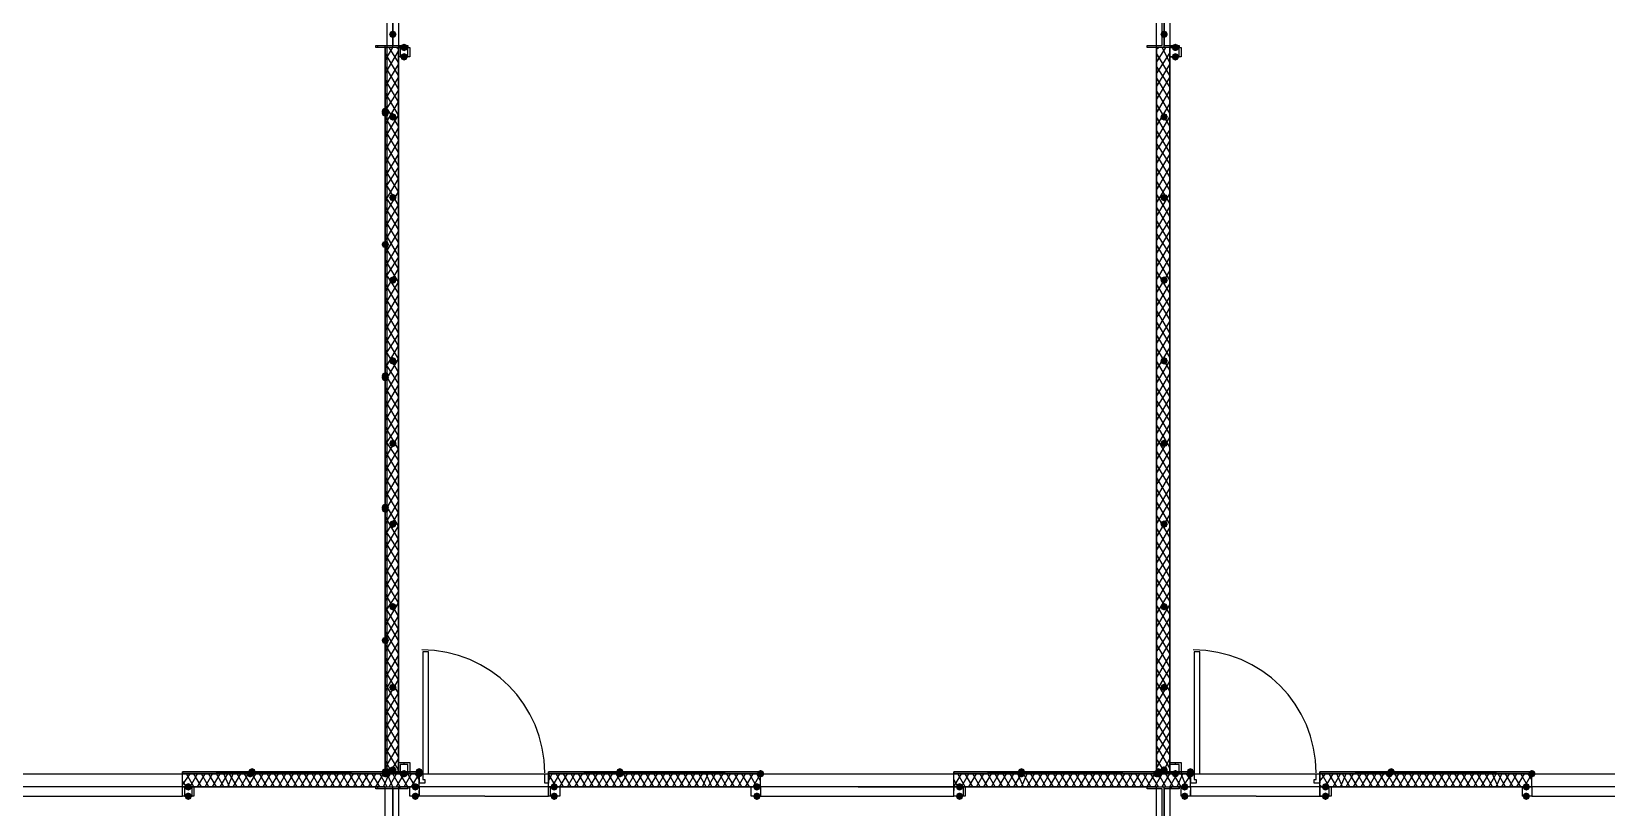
# Model space of a CAD drawing. Header units: millimetres. Extents: x 0 to 420, y 0 to 297.
# Drawn here: x 265.15 to 300.68, y 185.5 to 203.01 of the extents above; entities that cross this region are included whole.
import ezdxf

# ---------------------------------------------------------------- set-up
doc = ezdxf.new("R2010")
doc.units = ezdxf.units.MM
doc.layers.get('0').update_dxf_attribs({"linetype": 'CONTINUOUS'})

msp = doc.modelspace()

# ---------------------------------------------------------------- hatches: boundary and pattern name
at = {"true_color": 0x000007}
for points in [[(273.388667, 202.946), (273.363796, 202.886204), (273.304, 202.861333), (273.244204, 202.886204), (273.219333, 202.946), (273.244204, 203.005796), (273.304, 203.030667), (273.363796, 203.005796)], [(290.787667, 202.946), (290.762796, 202.886204), (290.703, 202.861333), (290.643204, 202.886204), (290.618333, 202.946), (290.643204, 203.005796), (290.703, 203.030667), (290.762796, 203.005796)], [(273.642667, 202.649667), (273.617796, 202.589871), (273.558, 202.565), (273.498204, 202.589871), (273.473333, 202.649667), (273.498204, 202.709462), (273.558, 202.734333), (273.617796, 202.709463)], [(273.642667, 202.438), (273.617796, 202.378204), (273.558, 202.353333), (273.498204, 202.378204), (273.473333, 202.438), (273.498204, 202.497796), (273.558, 202.522667), (273.617796, 202.497796)], [(291.041667, 202.649667), (291.016796, 202.589871), (290.957, 202.565), (290.897204, 202.589871), (290.872333, 202.649667), (290.897204, 202.709462), (290.957, 202.734333), (291.016796, 202.709463)], [(291.041667, 202.438), (291.016796, 202.378204), (290.957, 202.353333), (290.897204, 202.378204), (290.872333, 202.438), (290.897204, 202.497796), (290.957, 202.522667), (291.016796, 202.497796)], [(273.388667, 201.083333), (273.363796, 201.023537), (273.304, 200.998667), (273.244204, 201.023537), (273.219333, 201.083333), (273.244204, 201.143129), (273.304, 201.168), (273.363796, 201.143129)], [(290.787667, 201.083333), (290.762796, 201.023537), (290.703, 200.998667), (290.643204, 201.023537), (290.618333, 201.083333), (290.643204, 201.143129), (290.703, 201.168), (290.762796, 201.143129)], [(273.388667, 199.263), (273.363796, 199.203204), (273.304, 199.178333), (273.244204, 199.203204), (273.219333, 199.263), (273.244204, 199.322796), (273.304, 199.347667), (273.363796, 199.322796)], [(290.787667, 199.263), (290.762796, 199.203204), (290.703, 199.178333), (290.643204, 199.203204), (290.618333, 199.263), (290.643204, 199.322796), (290.703, 199.347667), (290.762796, 199.322796)], [(273.388667, 197.400333), (273.363796, 197.340537), (273.304, 197.315667), (273.244204, 197.340537), (273.219333, 197.400333), (273.244204, 197.460129), (273.304, 197.485), (273.363796, 197.460129)], [(290.787667, 197.400333), (290.762796, 197.340537), (290.703, 197.315667), (290.643204, 197.340537), (290.618333, 197.400333), (290.643204, 197.460129), (290.703, 197.485), (290.762796, 197.460129)], [(273.388667, 195.58), (273.363796, 195.520204), (273.304, 195.495333), (273.244204, 195.520204), (273.219333, 195.58), (273.244204, 195.639796), (273.304, 195.664667), (273.363796, 195.639796)], [(290.787667, 195.58), (290.762796, 195.520204), (290.703, 195.495333), (290.643204, 195.520204), (290.618333, 195.58), (290.643204, 195.639796), (290.703, 195.664667), (290.762796, 195.639796)], [(273.388667, 193.717333), (273.363796, 193.657537), (273.304, 193.632667), (273.244204, 193.657537), (273.219333, 193.717333), (273.244204, 193.777129), (273.304, 193.802), (273.363796, 193.777129)], [(290.787667, 193.717333), (290.762796, 193.657537), (290.703, 193.632667), (290.643204, 193.657537), (290.618333, 193.717333), (290.643204, 193.777129), (290.703, 193.802), (290.762796, 193.777129)], [(273.388667, 191.897), (273.363796, 191.837204), (273.304, 191.812333), (273.244204, 191.837204), (273.219333, 191.897), (273.244204, 191.956796), (273.304, 191.981667), (273.363796, 191.956796)], [(290.787667, 191.897), (290.762796, 191.837204), (290.703, 191.812333), (290.643204, 191.837204), (290.618333, 191.897), (290.643204, 191.956796), (290.703, 191.981667), (290.762796, 191.956796)], [(273.388667, 190.034333), (273.363796, 189.974538), (273.304, 189.949667), (273.244204, 189.974538), (273.219333, 190.034333), (273.244204, 190.094129), (273.304, 190.119), (273.363796, 190.094129)], [(290.787667, 190.034333), (290.762796, 189.974538), (290.703, 189.949667), (290.643204, 189.974538), (290.618333, 190.034333), (290.643204, 190.094129), (290.703, 190.119), (290.762796, 190.094129)], [(273.388667, 188.214), (273.363796, 188.154204), (273.304, 188.129333), (273.244204, 188.154204), (273.219333, 188.214), (273.244204, 188.273796), (273.304, 188.298667), (273.363796, 188.273796)], [(290.787667, 188.214), (290.762796, 188.154204), (290.703, 188.129333), (290.643204, 188.154204), (290.618333, 188.214), (290.643204, 188.273796), (290.703, 188.298667), (290.762796, 188.273796)], [(273.388667, 186.351333), (273.363796, 186.291537), (273.304, 186.266667), (273.244204, 186.291537), (273.219333, 186.351333), (273.244204, 186.411129), (273.304, 186.436), (273.363796, 186.411129)], [(273.642667, 186.266667), (273.617796, 186.206871), (273.558, 186.182), (273.498204, 186.206871), (273.473333, 186.266667), (273.498204, 186.326462), (273.558, 186.351333), (273.617796, 186.326463)], [(290.787667, 186.351333), (290.762796, 186.291537), (290.703, 186.266667), (290.643204, 186.291537), (290.618333, 186.351333), (290.643204, 186.411129), (290.703, 186.436), (290.762796, 186.411129)], [(291.041667, 186.266667), (291.016796, 186.206871), (290.957, 186.182), (290.897204, 186.206871), (290.872333, 186.266667), (290.897204, 186.326462), (290.957, 186.351333), (291.016796, 186.326463)], [(268.774333, 185.970333), (268.749462, 185.910537), (268.689667, 185.885667), (268.629871, 185.910537), (268.605, 185.970333), (268.629871, 186.030129), (268.689667, 186.055), (268.749462, 186.030129)], [(268.774333, 185.758667), (268.749462, 185.698871), (268.689667, 185.674), (268.629871, 185.698871), (268.605, 185.758667), (268.629871, 185.818462), (268.689667, 185.843333), (268.749462, 185.818463)], [(273.896667, 185.970333), (273.871796, 185.910537), (273.812, 185.885667), (273.752204, 185.910537), (273.727333, 185.970333), (273.752204, 186.030129), (273.812, 186.055), (273.871796, 186.030129)], [(273.896667, 185.758667), (273.871796, 185.698871), (273.812, 185.674), (273.752204, 185.698871), (273.727333, 185.758667), (273.752204, 185.818462), (273.812, 185.843333), (273.871796, 185.818463)], [(277.029333, 185.970333), (277.004462, 185.910537), (276.944667, 185.885667), (276.884871, 185.910537), (276.86, 185.970333), (276.884871, 186.030129), (276.944667, 186.055), (277.004462, 186.030129)], [(277.029333, 185.758667), (277.004462, 185.698871), (276.944667, 185.674), (276.884871, 185.698871), (276.86, 185.758667), (276.884871, 185.818462), (276.944667, 185.843333), (277.004462, 185.818463)], [(281.601333, 185.970333), (281.576462, 185.910537), (281.516667, 185.885667), (281.456871, 185.910537), (281.432, 185.970333), (281.456871, 186.030129), (281.516667, 186.055), (281.576462, 186.030129)], [(281.601333, 185.758667), (281.576462, 185.698871), (281.516667, 185.674), (281.456871, 185.698871), (281.432, 185.758667), (281.456871, 185.818462), (281.516667, 185.843333), (281.576462, 185.818463)], [(286.173333, 185.970333), (286.148462, 185.910537), (286.088667, 185.885667), (286.028871, 185.910537), (286.004, 185.970333), (286.028871, 186.030129), (286.088667, 186.055), (286.148462, 186.030129)], [(286.173333, 185.758667), (286.148462, 185.698871), (286.088667, 185.674), (286.028871, 185.698871), (286.004, 185.758667), (286.028871, 185.818462), (286.088667, 185.843333), (286.148462, 185.818463)], [(291.253333, 185.970333), (291.228462, 185.910537), (291.168667, 185.885667), (291.108871, 185.910537), (291.084, 185.970333), (291.108871, 186.030129), (291.168667, 186.055), (291.228462, 186.030129)], [(291.253333, 185.758667), (291.228462, 185.698871), (291.168667, 185.674), (291.108871, 185.698871), (291.084, 185.758667), (291.108871, 185.818462), (291.168667, 185.843333), (291.228462, 185.818463)], [(294.428333, 185.970333), (294.403462, 185.910537), (294.343667, 185.885667), (294.283871, 185.910537), (294.259, 185.970333), (294.283871, 186.030129), (294.343667, 186.055), (294.403462, 186.030129)], [(294.428333, 185.758667), (294.403462, 185.698871), (294.343667, 185.674), (294.283871, 185.698871), (294.259, 185.758667), (294.283871, 185.818462), (294.343667, 185.843333), (294.403462, 185.818463)], [(298.958, 185.970333), (298.933129, 185.910537), (298.873333, 185.885667), (298.813538, 185.910537), (298.788667, 185.970333), (298.813537, 186.030129), (298.873333, 186.055), (298.933129, 186.030129)], [(298.958, 185.758667), (298.933129, 185.698871), (298.873333, 185.674), (298.813538, 185.698871), (298.788667, 185.758667), (298.813537, 185.818462), (298.873333, 185.843333), (298.933129, 185.818463)]]:
    msp.add_hatch(color=0, dxfattribs=at).paths.add_polyline_path(points, flags=0)
h = msp.add_hatch(color=0, dxfattribs=at)
h.paths.add_polyline_path([(273.134667, 202.649667), (273.134667, 186.309)], flags=0)
h.paths.add_polyline_path([(273.134667, 186.309), (273.134667, 202.649667)], flags=0)
at = {"true_color": 0x0000fe}
for points in [[(273.219333, 201.210333), (273.194462, 201.150537), (273.134667, 201.125667), (273.074871, 201.150537), (273.05, 201.210333), (273.074871, 201.270129), (273.134667, 201.295), (273.194462, 201.270129)], [(273.219333, 201.168), (273.194462, 201.108204), (273.134667, 201.083333), (273.074871, 201.108204), (273.05, 201.168), (273.074871, 201.227796), (273.134667, 201.252667), (273.194462, 201.227796)], [(273.219333, 198.204667), (273.194462, 198.144871), (273.134667, 198.12), (273.074871, 198.144871), (273.05, 198.204667), (273.074871, 198.264462), (273.134667, 198.289333), (273.194462, 198.264463)], [(273.219333, 198.204667), (273.194462, 198.144871), (273.134667, 198.12), (273.074871, 198.144871), (273.05, 198.204667), (273.074871, 198.264462), (273.134667, 198.289333), (273.194462, 198.264463)], [(273.219333, 195.241333), (273.194462, 195.181537), (273.134667, 195.156667), (273.074871, 195.181537), (273.05, 195.241333), (273.074871, 195.301129), (273.134667, 195.326), (273.194462, 195.301129)], [(273.219333, 195.199), (273.194462, 195.139204), (273.134667, 195.114333), (273.074871, 195.139204), (273.05, 195.199), (273.074871, 195.258796), (273.134667, 195.283667), (273.194462, 195.258796)], [(273.219333, 192.278), (273.194462, 192.218204), (273.134667, 192.193333), (273.074871, 192.218204), (273.05, 192.278), (273.074871, 192.337796), (273.134667, 192.362667), (273.194462, 192.337796)], [(273.219333, 192.235667), (273.194462, 192.175871), (273.134667, 192.151), (273.074871, 192.175871), (273.05, 192.235667), (273.074871, 192.295462), (273.134667, 192.320333), (273.194462, 192.295463)], [(273.219333, 189.272333), (273.194462, 189.212537), (273.134667, 189.187667), (273.074871, 189.212537), (273.05, 189.272333), (273.074871, 189.332129), (273.134667, 189.357), (273.194462, 189.332129)], [(273.219333, 189.272333), (273.194462, 189.212537), (273.134667, 189.187667), (273.074871, 189.212537), (273.05, 189.272333), (273.074871, 189.332129), (273.134667, 189.357), (273.194462, 189.332129)], [(270.171333, 186.266667), (270.146462, 186.206871), (270.086667, 186.182), (270.026871, 186.206871), (270.002, 186.266667), (270.026871, 186.326462), (270.086667, 186.351333), (270.146462, 186.326463)], [(270.213667, 186.309), (270.188796, 186.249204), (270.129, 186.224333), (270.069204, 186.249204), (270.044333, 186.309), (270.069204, 186.368796), (270.129, 186.393667), (270.188796, 186.368796)], [(273.219333, 186.309), (273.194462, 186.249204), (273.134667, 186.224333), (273.074871, 186.249204), (273.05, 186.309), (273.074871, 186.368796), (273.134667, 186.393667), (273.194462, 186.368796)], [(273.219333, 186.266667), (273.194462, 186.206871), (273.134667, 186.182), (273.074871, 186.206871), (273.05, 186.266667), (273.074871, 186.326462), (273.134667, 186.351333), (273.194462, 186.326463)], [(273.219333, 186.266667), (273.194462, 186.206871), (273.134667, 186.182), (273.074871, 186.206871), (273.05, 186.266667), (273.074871, 186.326462), (273.134667, 186.351333), (273.194462, 186.326463)], [(273.261667, 186.309), (273.236796, 186.249204), (273.177, 186.224333), (273.117204, 186.249204), (273.092333, 186.309), (273.117204, 186.368796), (273.177, 186.393667), (273.236796, 186.368796)], [(273.261667, 186.309), (273.236796, 186.249204), (273.177, 186.224333), (273.117204, 186.249204), (273.092333, 186.309), (273.117204, 186.368796), (273.177, 186.393667), (273.236796, 186.368796)], [(273.261667, 186.266667), (273.236796, 186.206871), (273.177, 186.182), (273.117204, 186.206871), (273.092333, 186.266667), (273.117204, 186.326462), (273.177, 186.351333), (273.236796, 186.326463)], [(273.981333, 186.309), (273.956462, 186.249204), (273.896667, 186.224333), (273.836871, 186.249204), (273.812, 186.309), (273.836871, 186.368796), (273.896667, 186.393667), (273.956462, 186.368796)], [(273.981333, 186.266667), (273.956462, 186.206871), (273.896667, 186.182), (273.836871, 186.206871), (273.812, 186.266667), (273.836871, 186.326462), (273.896667, 186.351333), (273.956462, 186.326463)], [(278.511, 186.309), (278.486129, 186.249204), (278.426333, 186.224333), (278.366537, 186.249204), (278.341667, 186.309), (278.366537, 186.368796), (278.426333, 186.393667), (278.486129, 186.368796)], [(278.511, 186.266667), (278.486129, 186.206871), (278.426333, 186.182), (278.366537, 186.206871), (278.341667, 186.266667), (278.366537, 186.326462), (278.426333, 186.351333), (278.486129, 186.326463)], [(281.686, 186.266667), (281.661129, 186.206871), (281.601333, 186.182), (281.541538, 186.206871), (281.516667, 186.266667), (281.541537, 186.326462), (281.601333, 186.351333), (281.661129, 186.326463)], [(281.686, 186.266667), (281.661129, 186.206871), (281.601333, 186.182), (281.541538, 186.206871), (281.516667, 186.266667), (281.541537, 186.326462), (281.601333, 186.351333), (281.661129, 186.326463)], [(287.570333, 186.309), (287.545462, 186.249204), (287.485667, 186.224333), (287.425871, 186.249204), (287.401, 186.309), (287.425871, 186.368796), (287.485667, 186.393667), (287.545462, 186.368796)], [(287.570333, 186.266667), (287.545462, 186.206871), (287.485667, 186.182), (287.425871, 186.206871), (287.401, 186.266667), (287.425871, 186.326462), (287.485667, 186.351333), (287.545462, 186.326463)], [(290.618333, 186.266667), (290.593462, 186.206871), (290.533667, 186.182), (290.473871, 186.206871), (290.449, 186.266667), (290.473871, 186.326462), (290.533667, 186.351333), (290.593462, 186.326463)], [(290.660667, 186.309), (290.635796, 186.249204), (290.576, 186.224333), (290.516204, 186.249204), (290.491333, 186.309), (290.516204, 186.368796), (290.576, 186.393667), (290.635796, 186.368796)], [(290.660667, 186.309), (290.635796, 186.249204), (290.576, 186.224333), (290.516204, 186.249204), (290.491333, 186.309), (290.516204, 186.368796), (290.576, 186.393667), (290.635796, 186.368796)], [(290.660667, 186.266667), (290.635796, 186.206871), (290.576, 186.182), (290.516204, 186.206871), (290.491333, 186.266667), (290.516204, 186.326462), (290.576, 186.351333), (290.635796, 186.326463)], [(291.380333, 186.309), (291.355463, 186.249204), (291.295667, 186.224333), (291.235871, 186.249204), (291.211, 186.309), (291.235871, 186.368796), (291.295667, 186.393667), (291.355462, 186.368796)], [(291.380333, 186.266667), (291.355463, 186.206871), (291.295667, 186.182), (291.235871, 186.206871), (291.211, 186.266667), (291.235871, 186.326462), (291.295667, 186.351333), (291.355462, 186.326463)], [(295.867667, 186.266667), (295.842796, 186.206871), (295.783, 186.182), (295.723204, 186.206871), (295.698333, 186.266667), (295.723204, 186.326462), (295.783, 186.351333), (295.842796, 186.326463)], [(295.91, 186.309), (295.885129, 186.249204), (295.825333, 186.224333), (295.765538, 186.249204), (295.740667, 186.309), (295.765537, 186.368796), (295.825333, 186.393667), (295.885129, 186.368796)], [(299.085, 186.266667), (299.060129, 186.206871), (299.000333, 186.182), (298.940538, 186.206871), (298.915667, 186.266667), (298.940537, 186.326462), (299.000333, 186.351333), (299.060129, 186.326463)], [(299.085, 186.266667), (299.060129, 186.206871), (299.000333, 186.182), (298.940538, 186.206871), (298.915667, 186.266667), (298.940537, 186.326462), (299.000333, 186.351333), (299.060129, 186.326463)]]:
    msp.add_hatch(color=0, dxfattribs=at).paths.add_polyline_path(points, flags=0)
at = {"true_color": 0x000007}
h = msp.add_hatch(color=0, dxfattribs=at)
h.paths.add_polyline_path([(273.134667, 186.309), (268.562667, 186.309), (273.134667, 186.266667)], flags=0)
h.paths.add_polyline_path([(268.562667, 186.309), (273.134667, 186.266667), (268.562667, 186.266667)], flags=0)
h = msp.add_hatch(color=0, dxfattribs=at)
h.paths.add_polyline_path([(273.896667, 186.309), (273.177, 186.309), (273.896667, 186.266667)], flags=0)
h.paths.add_polyline_path([(273.177, 186.309), (273.896667, 186.266667), (273.177, 186.266667)], flags=0)
h = msp.add_hatch(color=0, dxfattribs=at)
h.paths.add_polyline_path([(281.601333, 186.309), (276.817667, 186.309), (281.601333, 186.266667)], flags=0)
h.paths.add_polyline_path([(276.817667, 186.309), (281.601333, 186.266667), (276.817667, 186.266667)], flags=0)
h = msp.add_hatch(color=0, dxfattribs=at)
h.paths.add_polyline_path([(290.533667, 186.309), (285.961667, 186.309), (290.533667, 186.266667)], flags=0)
h.paths.add_polyline_path([(285.961667, 186.309), (290.533667, 186.266667), (285.961667, 186.266667)], flags=0)
h = msp.add_hatch(color=0, dxfattribs=at)
h.paths.add_polyline_path([(291.295667, 186.309), (290.576, 186.309), (291.295667, 186.266667)], flags=0)
h.paths.add_polyline_path([(290.576, 186.309), (291.295667, 186.266667), (290.576, 186.266667)], flags=0)
h = msp.add_hatch(color=0, dxfattribs=at)
h.paths.add_polyline_path([(299.000333, 186.309), (294.216667, 186.309), (299.000333, 186.266667)], flags=0)
h.paths.add_polyline_path([(294.216667, 186.309), (299.000333, 186.266667), (294.216667, 186.266667)], flags=0)

# ---------------------------------------------------------------- linework, layer by layer
at = {"color": 0, "true_color": 0x000007}
for points in [[(273.177, 220.768333), (256.074333, 220.768333), (256.074333, 186.266667), (273.177, 186.266667)], [(290.533667, 186.266667), (290.533667, 220.768333), (273.431, 220.768333), (273.431, 186.266667)], [(290.83, 186.266667), (307.932667, 186.266667), (307.932667, 220.768333), (290.83, 220.768333)], [(273.642667, 202.649667), (272.923, 202.649667), (272.923, 202.692), (273.304, 202.692), (273.304, 203.327), (272.923, 203.327), (272.923, 203.369333), (273.642667, 203.369333), (273.642667, 203.327), (273.304, 203.327), (273.304, 202.692), (273.642667, 202.692)], [(291.041667, 202.649667), (290.322, 202.649667), (290.322, 202.692), (290.660667, 202.692), (290.660667, 203.327), (290.322, 203.327), (290.322, 203.369333), (291.041667, 203.369333), (291.041667, 203.327), (290.703, 203.327), (290.703, 202.692), (291.041667, 202.692)], [(273.134667, 202.649667), (273.134667, 186.309)], [(273.134667, 186.309), (273.134667, 202.649667)], [(273.134667, 202.649667), (273.134667, 186.309)], [(273.134667, 202.649667), (273.134667, 186.309)], [(273.685, 202.438), (273.431, 202.438), (273.431, 202.649667), (273.685, 202.649667)], [(273.642667, 202.438), (273.642667, 202.649667), (273.473333, 202.649667), (273.473333, 202.438)], [(291.084, 202.438), (290.83, 202.438), (290.83, 202.649667), (291.084, 202.649667)], [(291.041667, 202.438), (291.041667, 202.649667), (290.83, 202.649667), (290.83, 202.438)], [(273.981333, 189.018333), (273.981333, 186.266667), (274.108333, 186.266667), (274.108333, 189.018333)], [(291.380333, 189.018333), (291.380333, 186.266667), (291.507333, 186.266667), (291.507333, 189.018333)], [(273.134667, 186.309), (268.562667, 186.309), (273.134667, 186.266667)], [(268.562667, 186.309), (273.134667, 186.266667), (268.562667, 186.266667)], [(268.562667, 186.266667), (268.562667, 186.309), (273.134667, 186.309), (273.134667, 186.266667), (268.562667, 186.266667), (273.134667, 186.266667), (273.134667, 186.309), (268.562667, 186.309)], [(273.896667, 186.309), (273.177, 186.309), (273.896667, 186.266667)], [(273.177, 186.309), (273.896667, 186.266667), (273.177, 186.266667)], [(273.896667, 186.309), (273.177, 186.309), (273.177, 186.266667), (273.896667, 186.266667)], [(273.896667, 186.309), (273.177, 186.309), (273.177, 186.266667), (273.896667, 186.266667)], [(273.685, 186.266667), (273.431, 186.266667), (273.431, 186.520667), (273.685, 186.520667)], [(273.642667, 186.266667), (273.642667, 186.478333), (273.473333, 186.478333), (273.473333, 186.266667)], [(273.896667, 186.055), (273.896667, 186.266667), (273.981333, 186.266667), (273.981333, 186.139667), (274.023667, 186.139667), (274.023667, 186.055)], [(273.896667, 186.266667), (273.896667, 186.055)], [(276.733, 186.055), (276.733, 186.139667), (276.733, 186.266667), (276.817667, 186.266667), (276.817667, 186.055)], [(281.601333, 186.309), (276.817667, 186.309), (281.601333, 186.266667)], [(276.817667, 186.309), (281.601333, 186.266667), (276.817667, 186.266667)], [(276.817667, 186.266667), (276.817667, 186.309), (281.601333, 186.309), (281.601333, 186.266667), (276.817667, 186.266667), (281.601333, 186.266667), (281.601333, 186.309), (276.817667, 186.309)], [(276.817667, 186.266667), (276.817667, 186.055)], [(290.533667, 186.309), (285.961667, 186.309), (290.533667, 186.266667)], [(285.961667, 186.309), (290.533667, 186.266667), (285.961667, 186.266667)], [(285.961667, 186.266667), (285.961667, 186.309), (290.533667, 186.309), (290.533667, 186.266667), (285.961667, 186.266667), (290.533667, 186.266667), (290.533667, 186.309), (285.961667, 186.309)], [(291.295667, 186.309), (290.576, 186.309), (291.295667, 186.266667)], [(290.576, 186.309), (291.295667, 186.266667), (290.576, 186.266667)], [(291.295667, 186.309), (290.576, 186.309), (290.576, 186.266667), (291.295667, 186.266667)], [(291.295667, 186.309), (290.576, 186.309), (290.576, 186.266667), (291.295667, 186.266667)], [(291.084, 186.266667), (290.83, 186.266667), (290.83, 186.520667), (291.084, 186.520667)], [(291.041667, 186.266667), (291.041667, 186.478333), (290.83, 186.478333), (290.83, 186.266667)], [(291.295667, 186.055), (291.295667, 186.266667), (291.380333, 186.266667), (291.380333, 186.139667), (291.422667, 186.139667), (291.422667, 186.055)], [(291.295667, 186.266667), (291.295667, 186.055)], [(294.089667, 186.055), (294.089667, 186.139667), (294.132, 186.139667), (294.132, 186.266667), (294.216667, 186.266667), (294.216667, 186.055)], [(299.000333, 186.309), (294.216667, 186.309), (299.000333, 186.266667)], [(294.216667, 186.309), (299.000333, 186.266667), (294.216667, 186.266667)], [(294.216667, 186.266667), (294.216667, 186.309), (299.000333, 186.309), (299.000333, 186.266667), (294.216667, 186.266667), (299.000333, 186.266667), (299.000333, 186.309), (294.216667, 186.309)], [(294.216667, 186.266667), (294.216667, 186.055)], [(255.524, 174.836667), (273.134667, 174.836667), (273.134667, 185.970333), (255.524, 185.970333)], [(268.562667, 185.970333), (268.816667, 185.970333), (268.816667, 185.758667), (268.562667, 185.758667)], [(268.605, 185.970333), (268.605, 185.758667), (268.774333, 185.758667), (268.774333, 185.970333)], [(273.642667, 185.250667), (272.923, 185.250667), (272.923, 185.293), (273.304, 185.293), (273.304, 185.928), (272.923, 185.928), (272.923, 185.970333), (273.642667, 185.970333), (273.642667, 185.928), (273.304, 185.928), (273.304, 185.293), (273.642667, 185.293)], [(290.533667, 185.970333), (273.431, 185.970333), (273.431, 174.836667), (290.533667, 174.836667)], [(277.071667, 185.758667), (276.86, 185.758667), (276.86, 185.970333), (277.071667, 185.970333), (277.071667, 185.758667), (276.817667, 185.758667), (276.817667, 185.970333), (277.071667, 185.970333)], [(281.389667, 185.970333), (281.601333, 185.970333), (281.601333, 185.758667), (281.389667, 185.758667), (281.389667, 185.970333), (281.601333, 185.970333), (281.601333, 185.758667), (281.389667, 185.758667)], [(291.041667, 185.250667), (290.322, 185.250667), (290.322, 185.293), (290.660667, 185.293), (290.660667, 185.928), (290.322, 185.928), (290.322, 185.970333), (291.041667, 185.970333), (291.041667, 185.928), (290.703, 185.928), (290.703, 185.293), (291.041667, 185.293)], [(307.932667, 185.970333), (290.83, 185.970333), (290.83, 174.836667), (307.932667, 174.836667)], [(294.470667, 185.758667), (294.216667, 185.758667), (294.216667, 185.970333), (294.470667, 185.970333)], [(294.428333, 185.758667), (294.428333, 185.970333), (294.216667, 185.970333), (294.216667, 185.758667)], [(298.788667, 185.970333), (299.000333, 185.970333), (299.000333, 185.758667), (298.788667, 185.758667), (298.788667, 185.970333), (299.000333, 185.970333), (299.000333, 185.758667), (298.788667, 185.758667)]]:
    msp.add_lwpolyline(points, close=True, dxfattribs=at)
for points in [[(273.304, 202.649667), (273.304, 203.369333)], [(290.703, 202.649667), (290.703, 203.369333)], [(272.965333, 202.649667), (272.965333, 202.692)], [(273.134667, 202.649667), (273.134667, 202.692)], [(273.134667, 202.649667), (273.177, 202.649667)], [(273.134667, 202.353333), (273.304, 202.649667)], [(273.134667, 202.649667), (273.134667, 186.309), (273.134667, 202.649667), (273.134667, 186.309)], [(273.431, 186.266667), (273.431, 202.649667), (273.134667, 202.649667), (273.134667, 186.266667)], [(273.134667, 202.057), (273.431, 202.565)], [(273.431, 202.014667), (273.134667, 202.522667)], [(273.431, 202.311), (273.219333, 202.649667)], [(273.431, 202.607333), (273.388667, 202.649667)], [(273.473333, 202.649667), (273.473333, 202.692)], [(273.642667, 202.649667), (273.642667, 202.692)], [(290.322, 202.649667), (290.322, 202.692)], [(290.533667, 202.649667), (290.533667, 202.692)], [(290.533667, 202.607333), (290.576, 202.649667)], [(290.533667, 202.311), (290.745333, 202.649667)], [(290.83, 186.266667), (290.83, 202.649667), (290.533667, 202.649667), (290.533667, 186.266667)], [(290.533667, 202.057), (290.83, 202.522667)], [(290.83, 202.014667), (290.533667, 202.522667)], [(290.83, 202.311), (290.660667, 202.649667)], [(290.83, 202.607333), (290.83, 202.649667)], [(290.872333, 202.649667), (290.872333, 202.692)], [(291.041667, 202.649667), (291.041667, 202.692)], [(273.134667, 201.760667), (273.431, 202.268667)], [(273.431, 201.718333), (273.134667, 202.226333)], [(290.533667, 201.760667), (290.83, 202.268667)], [(290.83, 201.760667), (290.533667, 202.226333)], [(273.134667, 201.464333), (273.431, 201.972333)], [(273.431, 201.422), (273.134667, 201.93)], [(290.533667, 201.464333), (290.83, 201.972333)], [(290.83, 201.464333), (290.533667, 201.972333)], [(273.134667, 201.210333), (273.431, 201.676)], [(273.431, 201.125667), (273.134667, 201.633667)], [(290.533667, 201.168), (290.83, 201.676)], [(290.83, 201.168), (290.533667, 201.676)], [(273.134667, 200.914), (273.431, 201.422)], [(273.431, 200.871667), (273.134667, 201.337333)], [(273.134667, 200.617667), (273.431, 201.125667)], [(290.533667, 200.871667), (290.83, 201.379667)], [(290.83, 200.871667), (290.533667, 201.379667)], [(273.431, 200.575333), (273.134667, 201.083333)], [(273.134667, 200.321333), (273.431, 200.829333)], [(273.431, 200.279), (273.134667, 200.787)], [(290.533667, 200.575333), (290.83, 201.083333)], [(290.83, 200.575333), (290.533667, 201.083333)], [(290.533667, 200.321333), (290.83, 200.787)], [(290.83, 200.279), (290.533667, 200.787)], [(273.134667, 200.025), (273.431, 200.533)], [(273.431, 199.982667), (273.134667, 200.490667)], [(290.533667, 200.025), (290.83, 200.533)], [(290.83, 200.025), (290.533667, 200.490667)], [(273.134667, 199.728667), (273.431, 200.236667)], [(273.431, 199.686333), (273.134667, 200.194333)], [(290.533667, 199.728667), (290.83, 200.236667)], [(290.83, 199.728667), (290.533667, 200.236667)], [(273.134667, 199.474667), (273.431, 199.940333)], [(273.431, 199.39), (273.134667, 199.898)], [(273.134667, 199.178333), (273.431, 199.686333)], [(290.533667, 199.432333), (290.83, 199.940333)], [(290.83, 199.432333), (290.533667, 199.940333)], [(273.431, 199.093667), (273.134667, 199.601667)], [(273.134667, 198.882), (273.431, 199.39)], [(290.533667, 199.136), (290.83, 199.644)], [(290.83, 199.136), (290.533667, 199.644)], [(290.533667, 198.839667), (290.83, 199.347667)], [(290.83, 198.839667), (290.533667, 199.347667)], [(273.431, 198.839667), (273.134667, 199.305333)], [(273.134667, 198.585667), (273.431, 199.093667)], [(273.431, 198.543333), (273.134667, 199.051333)], [(290.533667, 198.543333), (290.83, 199.051333)], [(290.83, 198.543333), (290.533667, 199.051333)], [(273.134667, 198.289333), (273.431, 198.797333)], [(273.431, 198.247), (273.134667, 198.755)], [(290.533667, 198.289333), (290.83, 198.755)], [(290.83, 198.247), (290.533667, 198.755)], [(273.134667, 197.993), (273.431, 198.501)], [(273.431, 197.950667), (273.134667, 198.458667)], [(290.533667, 197.993), (290.83, 198.501)], [(290.83, 197.993), (290.533667, 198.458667)], [(273.134667, 197.696667), (273.431, 198.204667)], [(273.431, 197.654333), (273.134667, 198.162333)], [(273.134667, 197.442667), (273.431, 197.908333)], [(290.533667, 197.696667), (290.83, 198.204667)], [(290.83, 197.696667), (290.533667, 198.204667)], [(290.533667, 197.400333), (290.83, 197.908333)], [(290.83, 197.400333), (290.533667, 197.908333)], [(273.431, 197.358), (273.134667, 197.866)], [(273.134667, 197.146333), (273.431, 197.654333)], [(273.431, 197.104), (273.134667, 197.569667)], [(290.533667, 197.104), (290.83, 197.612)], [(290.83, 197.104), (290.533667, 197.612)], [(273.134667, 196.85), (273.431, 197.358)], [(273.431, 196.807667), (273.134667, 197.315667)], [(290.533667, 196.807667), (290.83, 197.315667)], [(290.83, 196.807667), (290.533667, 197.315667)], [(273.134667, 196.553667), (273.431, 197.061667)], [(273.431, 196.511333), (273.134667, 197.019333)], [(290.533667, 196.553667), (290.83, 197.019333)], [(290.83, 196.511333), (290.533667, 197.019333)], [(273.134667, 196.257333), (273.431, 196.765333)], [(273.431, 196.215), (273.134667, 196.723)], [(290.533667, 196.257333), (290.83, 196.765333)], [(290.83, 196.215), (290.533667, 196.723)], [(273.134667, 195.961), (273.431, 196.469)], [(273.431, 195.918667), (273.134667, 196.426667)], [(273.134667, 195.707), (273.431, 196.172667)], [(273.431, 195.622333), (273.134667, 196.130333)], [(290.533667, 195.961), (290.83, 196.469)], [(290.83, 195.961), (290.533667, 196.469)], [(290.533667, 195.664667), (290.83, 196.172667)], [(290.83, 195.664667), (290.533667, 196.172667)], [(273.134667, 195.410667), (273.431, 195.918667)], [(273.431, 195.326), (273.134667, 195.834)], [(290.533667, 195.368333), (290.83, 195.876333)], [(290.83, 195.368333), (290.533667, 195.876333)], [(273.134667, 195.114333), (273.431, 195.622333)], [(273.431, 195.072), (273.134667, 195.537667)], [(290.533667, 195.072), (290.83, 195.58)], [(290.83, 195.072), (290.533667, 195.58)], [(273.134667, 194.818), (273.431, 195.326)], [(273.431, 194.775667), (273.134667, 195.283667)], [(290.533667, 194.775667), (290.83, 195.283667)], [(290.83, 194.775667), (290.533667, 195.283667)], [(273.134667, 194.521667), (273.431, 195.029667)], [(273.431, 194.479333), (273.134667, 194.987333)], [(273.134667, 194.225333), (273.431, 194.733333)], [(290.533667, 194.521667), (290.83, 194.987333)], [(290.83, 194.479333), (290.533667, 194.987333)], [(290.533667, 194.225333), (290.83, 194.733333)], [(273.431, 194.183), (273.134667, 194.691)], [(273.134667, 193.929), (273.431, 194.437)], [(273.431, 193.886667), (273.134667, 194.394667)], [(290.83, 194.225333), (290.533667, 194.691)], [(290.533667, 193.929), (290.83, 194.437)], [(290.83, 193.929), (290.533667, 194.437)], [(273.134667, 193.675), (273.431, 194.140667)], [(273.431, 193.590333), (273.134667, 194.098333)], [(290.533667, 193.632667), (290.83, 194.140667)], [(290.83, 193.632667), (290.533667, 194.140667)], [(273.134667, 193.378667), (273.431, 193.886667)], [(273.431, 193.336333), (273.134667, 193.802)], [(290.533667, 193.336333), (290.83, 193.844333)], [(290.83, 193.336333), (290.533667, 193.844333)], [(273.134667, 193.082333), (273.431, 193.590333)], [(273.431, 193.04), (273.134667, 193.548)], [(273.134667, 192.786), (273.431, 193.294)], [(290.533667, 193.04), (290.83, 193.548)], [(290.83, 193.04), (290.533667, 193.548)], [(273.431, 192.743667), (273.134667, 193.251667)], [(273.134667, 192.489667), (273.431, 192.997667)], [(273.431, 192.447333), (273.134667, 192.955333)], [(290.533667, 192.786), (290.83, 193.251667)], [(290.83, 192.743667), (290.533667, 193.251667)], [(290.533667, 192.489667), (290.83, 192.997667)], [(290.83, 192.447333), (290.533667, 192.955333)], [(273.134667, 192.193333), (273.431, 192.701333)], [(273.431, 192.151), (273.134667, 192.659)], [(290.533667, 192.193333), (290.83, 192.701333)], [(290.83, 192.193333), (290.533667, 192.701333)], [(273.134667, 191.897), (273.431, 192.405)], [(273.431, 191.854667), (273.134667, 192.362667)], [(290.533667, 191.897), (290.83, 192.405)], [(290.83, 191.897), (290.533667, 192.405)], [(273.134667, 191.643), (273.431, 192.151)], [(273.431, 191.558333), (273.134667, 192.066333)], [(290.533667, 191.600667), (290.83, 192.108667)], [(290.83, 191.600667), (290.533667, 192.108667)], [(273.134667, 191.346667), (273.431, 191.854667)], [(273.431, 191.304333), (273.134667, 191.77)], [(273.134667, 191.050333), (273.431, 191.558333)], [(273.431, 191.008), (273.134667, 191.516)], [(290.533667, 191.304333), (290.83, 191.812333)], [(290.83, 191.304333), (290.533667, 191.812333)], [(290.533667, 191.008), (290.83, 191.516)], [(290.83, 191.008), (290.533667, 191.516)], [(273.134667, 190.754), (273.431, 191.262)], [(273.431, 190.711667), (273.134667, 191.219667)], [(290.533667, 190.754), (290.83, 191.219667)], [(290.83, 190.711667), (290.533667, 191.219667)], [(273.134667, 190.457667), (273.431, 190.965667)], [(273.431, 190.415333), (273.134667, 190.923333)], [(290.533667, 190.457667), (290.83, 190.965667)], [(290.83, 190.457667), (290.533667, 190.923333)], [(273.134667, 190.161333), (273.431, 190.669333)], [(273.431, 190.119), (273.134667, 190.627)], [(290.533667, 190.161333), (290.83, 190.669333)], [(290.83, 190.161333), (290.533667, 190.669333)], [(273.134667, 189.907333), (273.431, 190.373)], [(273.431, 189.822667), (273.134667, 190.330667)], [(273.134667, 189.611), (273.431, 190.119)], [(290.533667, 189.865), (290.83, 190.373)], [(290.83, 189.865), (290.533667, 190.373)], [(273.431, 189.526333), (273.134667, 190.034333)], [(273.134667, 189.314667), (273.431, 189.822667)], [(273.431, 189.272333), (273.134667, 189.780333)], [(290.533667, 189.568667), (290.83, 190.076667)], [(290.83, 189.568667), (290.533667, 190.076667)], [(290.533667, 189.272333), (290.83, 189.780333)], [(290.83, 189.272333), (290.533667, 189.780333)], [(273.134667, 189.018333), (273.431, 189.526333)], [(273.431, 188.976), (273.134667, 189.484)], [(290.533667, 189.018333), (290.83, 189.484)], [(290.83, 188.976), (290.533667, 189.484)], [(273.134667, 188.722), (273.431, 189.23)], [(273.431, 188.679667), (273.134667, 189.187667)], [(276.733, 186.287833), (276.718684, 186.571342), (276.676666, 186.84666), (276.60834, 187.112395), (276.515099, 187.367151), (276.398337, 187.609537), (276.259448, 187.838157), (276.099824, 188.051619), (275.920861, 188.248528), (275.723952, 188.427491), (275.510491, 188.587114), (275.28187, 188.726004), (275.039485, 188.842766), (274.784728, 188.936007), (274.518994, 189.004333), (274.243675, 189.046351), (273.960167, 189.060667)], [(290.533667, 188.722), (290.83, 189.23)], [(290.83, 188.679667), (290.533667, 189.187667)], [(294.132, 186.287833), (294.117684, 186.571342), (294.075666, 186.84666), (294.00734, 187.112395), (293.914099, 187.367151), (293.797337, 187.609537), (293.658448, 187.838157), (293.498824, 188.051619), (293.319861, 188.248528), (293.122952, 188.427491), (292.909491, 188.587114), (292.68087, 188.726004), (292.438485, 188.842766), (292.183728, 188.936007), (291.917994, 189.004333), (291.642675, 189.046351), (291.359167, 189.060667)], [(273.134667, 188.425667), (273.431, 188.933667)], [(273.431, 188.383333), (273.134667, 188.891333)], [(290.533667, 188.425667), (290.83, 188.933667)], [(290.83, 188.425667), (290.533667, 188.891333)], [(273.134667, 188.129333), (273.431, 188.637333)], [(273.431, 188.087), (273.134667, 188.595)], [(273.134667, 187.875333), (273.431, 188.383333)], [(290.533667, 188.129333), (290.83, 188.637333)], [(290.83, 188.129333), (290.533667, 188.637333)], [(290.533667, 187.833), (290.83, 188.341)], [(290.83, 187.833), (290.533667, 188.341)], [(273.431, 187.790667), (273.134667, 188.298667)], [(273.134667, 187.579), (273.431, 188.087)], [(273.431, 187.536667), (273.134667, 188.002333)], [(290.533667, 187.536667), (290.83, 188.044667)], [(290.83, 187.536667), (290.533667, 188.044667)], [(273.134667, 187.282667), (273.431, 187.790667)], [(273.431, 187.240333), (273.134667, 187.748333)], [(290.533667, 187.240333), (290.83, 187.748333)], [(290.83, 187.240333), (290.533667, 187.748333)], [(273.134667, 186.986333), (273.431, 187.494333)], [(273.431, 186.944), (273.134667, 187.452)], [(290.533667, 186.986333), (290.83, 187.452)], [(290.83, 186.944), (290.533667, 187.452)], [(273.134667, 186.69), (273.431, 187.198)], [(273.431, 186.647667), (273.134667, 187.155667)], [(273.134667, 186.393667), (273.431, 186.901667)], [(290.533667, 186.69), (290.83, 187.198)], [(290.83, 186.69), (290.533667, 187.155667)], [(290.533667, 186.393667), (290.83, 186.901667)], [(290.83, 186.393667), (290.533667, 186.901667)], [(273.431, 186.351333), (273.134667, 186.859333)], [(273.304, 186.266667), (273.134667, 186.563)], [(273.219333, 186.266667), (273.431, 186.605333)], [(290.745333, 186.266667), (290.533667, 186.605333)], [(290.660667, 186.266667), (290.83, 186.605333)], [(273.134667, 186.266667), (268.562667, 186.266667), (273.134667, 186.309), (268.562667, 186.309)], [(268.562667, 186.012667), (268.732, 186.266667)], [(268.562667, 185.970333), (268.562667, 186.266667)], [(268.562667, 185.970333), (268.562667, 186.266667)], [(273.134667, 186.266667), (268.562667, 186.266667)], [(268.816667, 185.970333), (268.647333, 186.266667)], [(268.732, 185.970333), (268.901333, 186.266667)], [(268.986, 185.970333), (268.816667, 186.266667)], [(268.901333, 185.970333), (269.070667, 186.266667)], [(269.155333, 185.970333), (268.986, 186.266667)], [(269.070667, 185.970333), (269.24, 186.266667)], [(269.324667, 185.970333), (269.155333, 186.266667)], [(269.24, 185.970333), (269.409333, 186.266667)], [(269.494, 185.970333), (269.324667, 186.266667)], [(269.409333, 185.970333), (269.578667, 186.266667)], [(269.621, 185.970333), (269.494, 186.266667)], [(269.578667, 185.970333), (269.705667, 186.266667)], [(269.790333, 185.970333), (269.621, 186.266667)], [(269.705667, 185.970333), (269.875, 186.266667)], [(269.959667, 185.970333), (269.790333, 186.266667)], [(269.875, 185.970333), (270.044333, 186.266667)], [(270.129, 185.970333), (269.959667, 186.266667)], [(270.044333, 185.970333), (270.213667, 186.266667)], [(270.298333, 185.970333), (270.129, 186.266667)], [(270.213667, 185.970333), (270.383, 186.266667)], [(270.467667, 185.970333), (270.298333, 186.266667)], [(270.383, 185.970333), (270.552333, 186.266667)], [(270.637, 185.970333), (270.467667, 186.266667)], [(270.552333, 185.970333), (270.721667, 186.266667)], [(270.806333, 185.970333), (270.637, 186.266667)], [(270.721667, 185.970333), (270.891, 186.266667)], [(270.975667, 185.970333), (270.806333, 186.266667)], [(270.891, 185.970333), (271.060333, 186.266667)], [(271.145, 185.970333), (270.975667, 186.266667)], [(271.060333, 185.970333), (271.229667, 186.266667)], [(271.314333, 185.970333), (271.145, 186.266667)], [(271.229667, 185.970333), (271.399, 186.266667)], [(271.483667, 185.970333), (271.314333, 186.266667)], [(271.399, 185.970333), (271.568333, 186.266667)], [(271.653, 185.970333), (271.483667, 186.266667)], [(271.568333, 185.970333), (271.737667, 186.266667)], [(271.822333, 185.970333), (271.653, 186.266667)], [(271.737667, 185.970333), (271.907, 186.266667)], [(271.991667, 185.970333), (271.822333, 186.266667)], [(271.907, 185.970333), (272.076333, 186.266667)], [(272.161, 185.970333), (271.991667, 186.266667)], [(272.076333, 185.970333), (272.245667, 186.266667)], [(272.330333, 185.970333), (272.161, 186.266667)], [(272.245667, 185.970333), (272.415, 186.266667)], [(272.499667, 185.970333), (272.330333, 186.266667)], [(272.415, 185.970333), (272.584333, 186.266667)], [(272.669, 185.970333), (272.499667, 186.266667)], [(272.584333, 185.970333), (272.753667, 186.266667)], [(272.838333, 185.970333), (272.669, 186.266667)], [(272.753667, 185.970333), (272.923, 186.266667)], [(273.007667, 185.970333), (272.838333, 186.266667)], [(272.923, 185.970333), (273.092333, 186.266667)], [(273.177, 185.970333), (273.007667, 186.266667)], [(273.092333, 185.970333), (273.219333, 186.266667)], [(273.177, 186.266667), (273.134667, 186.266667)], [(273.896667, 186.309), (273.177, 186.309), (273.896667, 186.309), (273.177, 186.266667)], [(273.304, 185.970333), (273.177, 186.266667)], [(273.219333, 185.970333), (273.388667, 186.266667)], [(273.473333, 185.970333), (273.304, 186.266667)], [(273.388667, 186.266667), (273.431, 186.351333)], [(273.388667, 185.970333), (273.558, 186.266667)], [(273.896667, 186.266667), (273.431, 186.266667)], [(273.642667, 185.970333), (273.473333, 186.266667)], [(273.558, 186.478333), (273.558, 186.520667)], [(273.558, 185.970333), (273.727333, 186.266667)], [(273.812, 185.970333), (273.642667, 186.266667)], [(273.727333, 185.970333), (273.896667, 186.266667)], [(273.896667, 186.139667), (273.812, 186.266667)], [(273.896667, 185.970333), (273.896667, 186.055), (273.896667, 186.266667)], [(281.601333, 186.266667), (276.817667, 186.266667), (281.601333, 186.309), (276.817667, 186.309)], [(276.817667, 186.097333), (276.902333, 186.266667)], [(276.987, 185.970333), (276.817667, 186.266667)], [(276.817667, 185.970333), (276.817667, 186.055), (276.817667, 186.266667)], [(281.601333, 186.266667), (276.817667, 186.266667)], [(276.902333, 185.970333), (277.071667, 186.266667)], [(277.156333, 185.970333), (276.987, 186.266667)], [(277.071667, 185.970333), (277.241, 186.266667)], [(277.325667, 185.970333), (277.156333, 186.266667)], [(277.241, 185.970333), (277.410333, 186.266667)], [(277.495, 185.970333), (277.325667, 186.266667)], [(277.410333, 185.970333), (277.579667, 186.266667)], [(277.664333, 185.970333), (277.495, 186.266667)], [(277.579667, 185.970333), (277.749, 186.266667)], [(277.833667, 185.970333), (277.664333, 186.266667)], [(277.749, 185.970333), (277.918333, 186.266667)], [(278.003, 185.970333), (277.833667, 186.266667)], [(277.918333, 185.970333), (278.087667, 186.266667)], [(278.172333, 185.970333), (278.003, 186.266667)], [(278.087667, 185.970333), (278.257, 186.266667)], [(278.341667, 185.970333), (278.172333, 186.266667)], [(278.257, 185.970333), (278.426333, 186.266667)], [(278.511, 185.970333), (278.341667, 186.266667)], [(278.426333, 185.970333), (278.595667, 186.266667)], [(278.680333, 185.970333), (278.511, 186.266667)], [(278.595667, 185.970333), (278.765, 186.266667)], [(278.849667, 185.970333), (278.680333, 186.266667)], [(278.765, 185.970333), (278.934333, 186.266667)], [(279.019, 185.970333), (278.849667, 186.266667)], [(278.934333, 185.970333), (279.103667, 186.266667)], [(279.188333, 185.970333), (279.019, 186.266667)], [(279.103667, 185.970333), (279.273, 186.266667)], [(279.357667, 185.970333), (279.188333, 186.266667)], [(279.273, 185.970333), (279.442333, 186.266667)], [(279.527, 185.970333), (279.357667, 186.266667)], [(279.442333, 185.970333), (279.611667, 186.266667)], [(279.696333, 185.970333), (279.527, 186.266667)], [(279.611667, 185.970333), (279.781, 186.266667)], [(279.865667, 185.970333), (279.696333, 186.266667)], [(279.781, 185.970333), (279.950333, 186.266667)], [(280.035, 185.970333), (279.865667, 186.266667)], [(279.950333, 185.970333), (280.119667, 186.266667)], [(280.204333, 185.970333), (280.035, 186.266667)], [(280.119667, 185.970333), (280.289, 186.266667)], [(280.373667, 185.970333), (280.204333, 186.266667)], [(280.289, 185.970333), (280.416, 186.266667)], [(280.500667, 185.970333), (280.373667, 186.266667)], [(280.416, 185.970333), (280.585333, 186.266667)], [(280.67, 185.970333), (280.500667, 186.266667)], [(280.585333, 185.970333), (280.754667, 186.266667)], [(280.839333, 185.970333), (280.67, 186.266667)], [(280.754667, 185.970333), (280.924, 186.266667)], [(281.008667, 185.970333), (280.839333, 186.266667)], [(280.924, 185.970333), (281.093333, 186.266667)], [(281.178, 185.970333), (281.008667, 186.266667)], [(281.093333, 185.970333), (281.262667, 186.266667)], [(281.347333, 185.970333), (281.178, 186.266667)], [(281.262667, 185.970333), (281.432, 186.266667)], [(281.516667, 185.970333), (281.347333, 186.266667)], [(281.432, 185.970333), (281.601333, 186.266667)], [(281.601333, 186.097333), (281.516667, 186.266667)], [(281.601333, 185.970333), (281.601333, 186.266667)], [(281.601333, 185.970333), (281.601333, 186.266667)], [(290.533667, 186.266667), (285.961667, 186.266667), (290.533667, 186.309), (285.961667, 186.309)], [(285.961667, 185.970333), (286.131, 186.266667)], [(285.961667, 185.970333), (285.961667, 186.266667)], [(285.961667, 185.970333), (285.961667, 186.266667)], [(290.533667, 186.266667), (285.961667, 186.266667)], [(286.215667, 185.970333), (286.046333, 186.266667)], [(286.131, 185.970333), (286.300333, 186.266667)], [(286.385, 185.970333), (286.215667, 186.266667)], [(286.300333, 185.970333), (286.469667, 186.266667)], [(286.554333, 185.970333), (286.385, 186.266667)], [(286.469667, 185.970333), (286.639, 186.266667)], [(286.723667, 185.970333), (286.554333, 186.266667)], [(286.639, 185.970333), (286.808333, 186.266667)], [(286.893, 185.970333), (286.723667, 186.266667)], [(286.808333, 185.970333), (286.977667, 186.266667)], [(287.062333, 185.970333), (286.893, 186.266667)], [(286.977667, 185.970333), (287.147, 186.266667)], [(287.231667, 185.970333), (287.062333, 186.266667)], [(287.147, 185.970333), (287.316333, 186.266667)], [(287.401, 185.970333), (287.231667, 186.266667)], [(287.316333, 185.970333), (287.485667, 186.266667)], [(287.528, 185.970333), (287.401, 186.266667)], [(287.485667, 185.970333), (287.612667, 186.266667)], [(287.697333, 185.970333), (287.528, 186.266667)], [(287.612667, 185.970333), (287.782, 186.266667)], [(287.866667, 185.970333), (287.697333, 186.266667)], [(287.782, 185.970333), (287.951333, 186.266667)], [(288.036, 185.970333), (287.866667, 186.266667)], [(287.951333, 185.970333), (288.120667, 186.266667)], [(288.205333, 185.970333), (288.036, 186.266667)], [(288.120667, 185.970333), (288.29, 186.266667)], [(288.374667, 185.970333), (288.205333, 186.266667)], [(288.29, 185.970333), (288.459333, 186.266667)], [(288.544, 185.970333), (288.374667, 186.266667)], [(288.459333, 185.970333), (288.628667, 186.266667)], [(288.713333, 185.970333), (288.544, 186.266667)], [(288.628667, 185.970333), (288.798, 186.266667)], [(288.882667, 185.970333), (288.713333, 186.266667)], [(288.798, 185.970333), (288.967333, 186.266667)], [(289.052, 185.970333), (288.882667, 186.266667)], [(288.967333, 185.970333), (289.136667, 186.266667)], [(289.221333, 185.970333), (289.052, 186.266667)], [(289.136667, 185.970333), (289.306, 186.266667)], [(289.390667, 185.970333), (289.221333, 186.266667)], [(289.306, 185.970333), (289.475333, 186.266667)], [(289.56, 185.970333), (289.390667, 186.266667)], [(289.475333, 185.970333), (289.644667, 186.266667)], [(289.729333, 185.970333), (289.56, 186.266667)], [(289.644667, 185.970333), (289.814, 186.266667)], [(289.898667, 185.970333), (289.729333, 186.266667)], [(289.814, 185.970333), (289.983333, 186.266667)], [(290.068, 185.970333), (289.898667, 186.266667)], [(289.983333, 185.970333), (290.152667, 186.266667)], [(290.237333, 185.970333), (290.068, 186.266667)], [(290.152667, 185.970333), (290.322, 186.266667)], [(290.406667, 185.970333), (290.237333, 186.266667)], [(290.322, 185.970333), (290.491333, 186.266667)], [(290.576, 185.970333), (290.406667, 186.266667)], [(290.491333, 185.970333), (290.660667, 186.266667)], [(290.576, 186.266667), (290.533667, 186.309)], [(291.295667, 186.309), (290.576, 186.309), (291.295667, 186.309), (290.576, 186.266667)], [(290.745333, 185.970333), (290.576, 186.266667)], [(290.660667, 185.970333), (290.83, 186.266667)], [(290.914667, 185.970333), (290.745333, 186.266667)], [(290.83, 186.266667), (290.83, 186.309)], [(290.83, 185.970333), (290.999333, 186.266667)], [(291.295667, 186.266667), (290.83, 186.266667)], [(291.084, 185.970333), (290.914667, 186.266667)], [(290.957, 186.478333), (290.957, 186.520667)], [(290.999333, 185.970333), (291.126333, 186.266667)], [(291.211, 185.970333), (291.084, 186.266667)], [(291.126333, 185.970333), (291.295667, 186.224333)], [(291.295667, 186.139667), (291.211, 186.266667)], [(291.295667, 185.970333), (291.295667, 186.055), (291.295667, 186.266667)], [(299.000333, 186.266667), (294.216667, 186.266667), (299.000333, 186.309), (294.216667, 186.309)], [(294.216667, 186.097333), (294.343667, 186.266667)], [(294.216667, 185.970333), (294.216667, 186.055), (294.216667, 186.266667)], [(299.000333, 186.266667), (294.216667, 186.266667)], [(294.428333, 185.970333), (294.259, 186.266667)], [(294.343667, 185.970333), (294.513, 186.266667)], [(294.597667, 185.970333), (294.428333, 186.266667)], [(294.513, 185.970333), (294.682333, 186.266667)], [(294.724667, 185.970333), (294.597667, 186.266667)], [(294.682333, 185.970333), (294.809333, 186.266667)], [(294.894, 185.970333), (294.724667, 186.266667)], [(294.809333, 185.970333), (294.978667, 186.266667)], [(295.063333, 185.970333), (294.894, 186.266667)], [(294.978667, 185.970333), (295.148, 186.266667)], [(295.232667, 185.970333), (295.063333, 186.266667)], [(295.148, 185.970333), (295.317333, 186.266667)], [(295.402, 185.970333), (295.232667, 186.266667)], [(295.317333, 185.970333), (295.486667, 186.266667)], [(295.571333, 185.970333), (295.402, 186.266667)], [(295.486667, 185.970333), (295.656, 186.266667)], [(295.740667, 185.970333), (295.571333, 186.266667)], [(295.656, 185.970333), (295.825333, 186.266667)], [(295.91, 185.970333), (295.740667, 186.266667)], [(295.825333, 185.970333), (295.994667, 186.266667)], [(296.079333, 185.970333), (295.91, 186.266667)], [(295.994667, 185.970333), (296.164, 186.266667)], [(296.248667, 185.970333), (296.079333, 186.266667)], [(296.164, 185.970333), (296.333333, 186.266667)], [(296.418, 185.970333), (296.248667, 186.266667)], [(296.333333, 185.970333), (296.502667, 186.266667)], [(296.587333, 185.970333), (296.418, 186.266667)], [(296.502667, 185.970333), (296.672, 186.266667)], [(296.756667, 185.970333), (296.587333, 186.266667)], [(296.672, 185.970333), (296.841333, 186.266667)], [(296.926, 185.970333), (296.756667, 186.266667)], [(296.841333, 185.970333), (297.010667, 186.266667)], [(297.095333, 185.970333), (296.926, 186.266667)], [(297.010667, 185.970333), (297.18, 186.266667)], [(297.264667, 185.970333), (297.095333, 186.266667)], [(297.18, 185.970333), (297.349333, 186.266667)], [(297.434, 185.970333), (297.264667, 186.266667)], [(297.349333, 185.970333), (297.518667, 186.266667)], [(297.603333, 185.970333), (297.434, 186.266667)], [(297.518667, 185.970333), (297.688, 186.266667)], [(297.772667, 185.970333), (297.603333, 186.266667)], [(297.688, 185.970333), (297.857333, 186.266667)], [(297.942, 185.970333), (297.772667, 186.266667)], [(297.857333, 185.970333), (298.026667, 186.266667)], [(298.111333, 185.970333), (297.942, 186.266667)], [(298.026667, 185.970333), (298.196, 186.266667)], [(298.238333, 185.970333), (298.111333, 186.266667)], [(298.196, 185.970333), (298.323, 186.266667)], [(298.407667, 185.970333), (298.238333, 186.266667)], [(298.323, 185.970333), (298.492333, 186.266667)], [(298.577, 185.970333), (298.407667, 186.266667)], [(298.492333, 185.970333), (298.661667, 186.266667)], [(298.746333, 185.970333), (298.577, 186.266667)], [(298.661667, 185.970333), (298.831, 186.266667)], [(298.915667, 185.970333), (298.746333, 186.266667)], [(298.831, 185.970333), (299.000333, 186.266667)], [(299.000333, 186.139667), (298.915667, 186.266667)], [(299.000333, 185.970333), (299.000333, 186.266667)], [(299.000333, 185.970333), (299.000333, 186.266667)], [(266.403667, 185.970333), (264.244667, 185.970333), (264.244667, 185.885667)], [(264.244667, 185.885667), (264.244667, 185.758667), (266.403667, 185.758667)], [(268.562667, 185.885667), (268.562667, 185.970333), (266.403667, 185.970333)], [(266.403667, 185.758667), (268.562667, 185.758667), (268.562667, 185.885667)], [(268.647333, 185.970333), (268.562667, 186.097333)], [(268.562667, 185.970333), (273.896667, 185.970333)], [(272.965333, 185.928), (272.965333, 185.970333)], [(273.134667, 185.928), (273.134667, 185.970333)], [(273.304, 185.250667), (273.304, 185.970333)], [(273.473333, 185.928), (273.473333, 185.970333)], [(273.642667, 185.928), (273.642667, 185.970333)], [(275.378333, 185.758667), (273.896667, 185.758667), (273.685, 185.758667), (273.685, 185.970333), (273.896667, 185.970333), (273.896667, 185.758667), (273.685, 185.758667), (273.685, 185.970333), (273.896667, 185.970333), (273.896667, 185.758667), (273.896667, 185.885667)], [(273.896667, 185.970333), (273.896667, 186.055)], [(275.378333, 185.970333), (273.896667, 185.970333), (273.896667, 185.885667)], [(276.817667, 185.885667), (276.817667, 185.970333), (275.378333, 185.970333)], [(275.378333, 185.758667), (276.817667, 185.758667), (276.817667, 185.885667)], [(276.817667, 185.970333), (276.817667, 186.055)], [(276.817667, 185.970333), (276.817667, 186.012667)], [(276.817667, 185.970333), (281.601333, 185.970333)], [(281.601333, 185.970333), (281.601333, 186.012667)], [(283.802667, 185.970333), (281.601333, 185.970333), (281.601333, 185.885667)], [(281.601333, 185.885667), (281.601333, 185.758667), (283.802667, 185.758667)], [(283.802667, 185.970333), (285.961667, 185.970333), (286.173333, 185.970333), (286.173333, 185.758667), (285.961667, 185.758667), (285.961667, 185.970333), (286.215667, 185.970333), (286.215667, 185.758667), (285.961667, 185.758667), (285.961667, 185.970333), (285.961667, 185.885667)], [(283.802667, 185.758667), (285.961667, 185.758667), (285.961667, 185.885667)], [(286.046333, 185.970333), (285.961667, 186.139667)], [(285.961667, 185.970333), (291.295667, 185.970333)], [(290.322, 185.928), (290.322, 185.970333)], [(290.533667, 185.928), (290.533667, 185.970333)], [(290.703, 185.250667), (290.703, 185.970333)], [(290.872333, 185.928), (290.872333, 185.970333)], [(291.041667, 185.928), (291.041667, 185.970333)], [(292.777333, 185.758667), (291.295667, 185.758667), (291.084, 185.758667), (291.084, 185.970333), (291.295667, 185.970333), (291.295667, 185.758667), (291.084, 185.758667), (291.084, 185.970333), (291.295667, 185.970333), (291.295667, 185.758667), (291.295667, 185.885667)], [(291.295667, 185.970333), (291.295667, 186.055)], [(292.777333, 185.970333), (291.295667, 185.970333), (291.295667, 185.885667)], [(294.216667, 185.885667), (294.216667, 185.970333), (292.777333, 185.970333)], [(292.777333, 185.758667), (294.216667, 185.758667), (294.216667, 185.885667)], [(294.216667, 185.970333), (294.216667, 186.055)], [(294.259, 185.970333), (294.216667, 186.012667)], [(294.216667, 185.970333), (299.000333, 185.970333)], [(301.201667, 185.970333), (299.000333, 185.970333), (299.000333, 185.885667)], [(299.000333, 185.885667), (299.000333, 185.758667), (301.201667, 185.758667)]]:
    msp.add_lwpolyline(points, dxfattribs=at)

doc.saveas('drawing.dxf')
